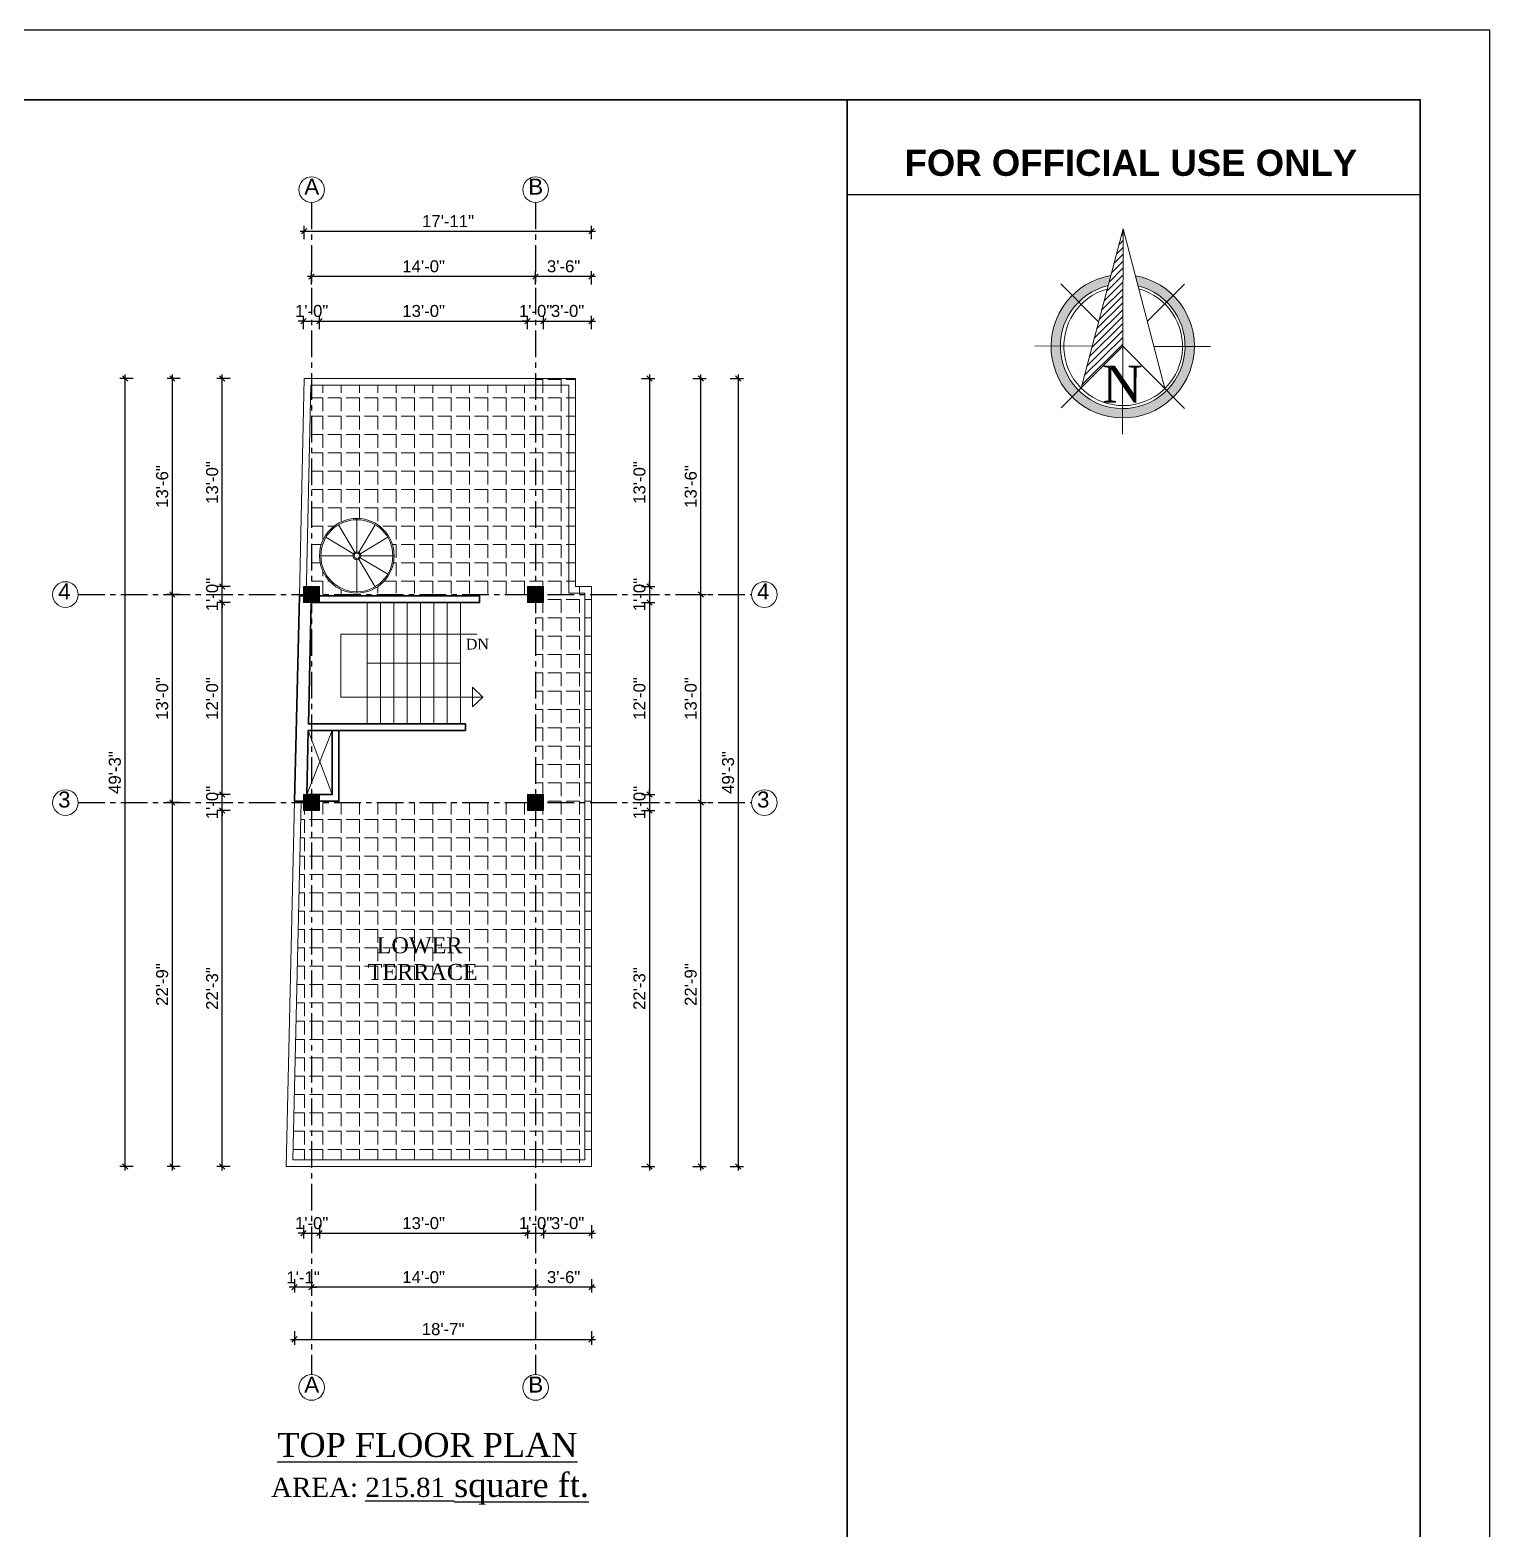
# Model space of a CAD drawing. Header units: inches. Extents: x 334224 to 340955, y 74691 to 79424.
# Drawn here: x 336268 to 337363, y 76866 to 77992 of the extents above; entities that cross this region are included whole.
import ezdxf

# ---------------------------------------------------------------- set-up
doc = ezdxf.new("R2010")
doc.units = ezdxf.units.IN
doc.header["$MEASUREMENT"] = 0
doc.linetypes.add('CENTERX2', pattern=[4, 2.5, -0.5, 0.5, -0.5])
doc.layers.get('Defpoints').update_dxf_attribs({"lineweight": 0})
for name, color, linetype in [('CENTERLINE', 252, 'CENTERX2'), ('dimension', 241, 'Continuous'), ('hatch', 45, 'Continuous'), ('SHEET B2', 7, 'Continuous'), ('text', 113, 'Continuous')]:
    doc.layers.add(name, color=color, linetype=linetype)
for name, color, linetype, lineweight in [('Column', 50, 'Continuous', 0), ('ELVTN 2', 171, 'Continuous', 20), ('hat', 8, 'Continuous', 0), ('hatch color 2', 33, 'Continuous', 9), ('staircase', 244, 'Continuous', 18), ('tree', 92, 'Continuous', 0), ('Wall', 20, 'Continuous', 35)]:
    doc.layers.add(name, color=color, linetype=linetype, lineweight=lineweight)
doc.styles.add('NAVARAJ', font='times.ttf', dxfattribs={"height": 8})
doc.styles.get("Standard").update_dxf_attribs({"font": 'arial.ttf', "height": 9})
doc.dimstyles.new('NKs1-8', dxfattribs={"dimtxt": 6, "dimasz": 4, "dimexe": 4, "dimexo": 3, "dimgap": 3, "dimtad": 1, "dimdec": 0, "dimzin": 3, "dimlunit": 4, "dimtxsty": 'Standard', "dimblk": 'OBLIQUE', "dimcen": 0, "dimdle": 3, "dimclrd": 256, "dimclre": 256, "dimclrt": 256, "dimadec": 0, "dimazin": 0, "dimtfac": 1, "dimtdec": 0, "dimtix": 1, "dimtmove": 2, "dimatfit": 2, "dimfxl": 0, "dimlwd": -1, "dimlwe": -1, "dimarcsym": 0})

# ---------------------------------------------------------------- blocks, each defined once
blk = doc.blocks.new('north2')
at = {"layer": 'tree'}
h = blk.add_hatch(dxfattribs=at)
h.set_pattern_fill('ANSI31', color=256, scale=25, style=0)
h.set_pattern_definition([(45, (-27704.08, -7227.18), (-56.1266, 56.1266), [])])
h.paths.add_polyline_path([(-675, -681), (0, 0), (0, 1906)])
h = blk.add_hatch(color=256, dxfattribs=at)
h.paths.add_polyline_path([(-716, 716), (-823, 823, 0.198912), (-1164, 0), (-1013, 0, -0.198912)])
h.paths.add_polyline_path([(-823, 823), (-716, 716, -0.137283), (-240, 984), (-198, 1147, 0.154811)])
h.paths.add_polyline_path([(713, 720), (819, 827, 0.152968), (201, 1146), (244, 983, -0.135153)])
h.paths.add_polyline_path([(1013, 0), (1164, 0, 0.200103), (819, 827), (713, 720, -0.200103)])
h.paths.add_polyline_path([(1164, 0), (1013, 0, -0.198912), (716, -716), (823, -823, 0.198912)])
h.paths.add_polyline_path([(823, -823), (716, -716, -0.198912), (0, -1013), (0, -1164, 0.198912)])
h.paths.add_polyline_path([(0, -1164), (0, -1013, -0.197722), (-713, -720), (-819, -827, 0.197722)])
h.paths.add_polyline_path([(-819, -827), (-713, -720, -0.200103), (-1013, 0), (-1164, 0, 0.200103)])
for p, q in [((0, 1906), (-675, -681)), ((0, 1906), (686, -686)), ((0, -1427), (0, 1906)), ((-394, 394), (-1009, 1009)), ((1003, 1012), (398, 402)), ((-1427, 0), (-497, 0)), ((0, 0), (-995, -1004)), ((1009, -1009), (0, 0)), ((504, 0), (1427, 0))]:
    blk.add_line(p, q, dxfattribs=at)
for centre, radius, start, end in [((0, 0), 1164, 99.7994, 80.0504), ((0, 0), 1013, 103.7326, 76.0506), ((8, 0), 964, 105.8346, 74.9771)]:
    blk.add_arc(centre, radius, start, end, dxfattribs=at)
at = {"layer": 'tree', "insert": (-332, -315), "char_height": 600, "attachment_point": 1}
blk.add_mtext('{\\fTimes New Roman|b0|i0|c0|p18;N}', dxfattribs=at)
blk = doc.blocks.new('1')
at = {"layer": 'hatch'}
h = blk.add_hatch(color=256, dxfattribs=at)
h.dxf.hatch_style = 1
h.paths.add_polyline_path([(333006.5, 59980), (332994.5, 59980), (332994.5, 59968), (333006.5, 59968)])
at = {"layer": 'Column'}
blk.add_lwpolyline([(332994.5, 59968), (333006.5, 59968), (333006.5, 59980), (332994.5, 59980), (332994.5, 59968)], dxfattribs=at)
blk = doc.blocks.new('84')
at = {"layer": 'staircase'}
for p, q in [((306944.5, 60093), (306944.5, 60067)), ((306945.5, 60066.7), (306958.2, 60088.3)), ((306967.7, 60078.9), (306946.2, 60066)), ((306917.5, 60065), (306942.5, 60065)), ((306921.3, 60051.1), (306942.8, 60064)), ((306943.5, 60063.3), (306930.8, 60041.7)), ((306944.5, 60063), (306944.5, 60037)), ((306945.5, 60063.3), (306958.2, 60041.7)), ((306967.7, 60051.1), (306946.2, 60064)), ((306946.5, 60065), (306972.5, 60065))]:
    blk.add_line(p, q, dxfattribs=at)
for radius in [28, 27, 3, 2]:
    blk.add_circle((306944.5, 60065), radius, dxfattribs=at)
blk = doc.blocks.new('_OBLIQUE')
at = {"color": 0, "linetype": 'ByBlock'}
blk.add_line((-0.5, -0.5), (0.5, 0.5), dxfattribs=at)
blk = doc.blocks.new('*D116')
at = {"layer": 'Defpoints', "color": 0, "transparency": 16777216}
for p in [(332751.8, 58735.8), (332824.8, 58735.8), (332799.7, 58468.8)]:
    blk.add_point(p, dxfattribs=at)
at = {"layer": 'dimension', "transparency": 16777216}
for p, q in [((332757.8, 58735.8), (332747.8, 58735.8)), ((332751.8, 58465.8), (332751.8, 58738.8)), ((332757.8, 58468.8), (332747.8, 58468.8))]:
    blk.add_line(p, q, dxfattribs=at)
at = {"layer": 'dimension', "transparency": 16777216, "xscale": 4, "yscale": 4, "zscale": 4}
for p, rotation in [((332751.8, 58735.8), 90), ((332751.8, 58468.8), 270)]:
    blk.add_blockref('_OBLIQUE', p, dxfattribs=dict(at, rotation=rotation))
at = {"layer": 'dimension', "transparency": 16777216, "insert": (332744.2, 58602.3), "char_height": 9, "attachment_point": 5, "rotation": 90}
blk.add_mtext('22\'-3"', dxfattribs=at)
blk = doc.blocks.new('*D117')
at = {"layer": 'Defpoints', "color": 0, "transparency": 16777216}
for p in [(332751.8, 58747.8), (332812.8, 58747.8), (332824.8, 58735.8)]:
    blk.add_point(p, dxfattribs=at)
at = {"layer": 'dimension', "transparency": 16777216}
for p, q in [((332757.8, 58747.8), (332747.8, 58747.8)), ((332751.8, 58747.8), (332751.8, 58751.8)), ((332751.8, 58735.8), (332751.8, 58747.8)), ((332757.8, 58735.8), (332747.8, 58735.8)), ((332751.8, 58735.8), (332751.8, 58731.8))]:
    blk.add_line(p, q, dxfattribs=at)
at = {"layer": 'dimension', "transparency": 16777216, "xscale": 4, "yscale": 4, "zscale": 4}
for p, rotation in [((332751.8, 58747.8), 270), ((332751.8, 58735.8), 90)]:
    blk.add_blockref('_OBLIQUE', p, dxfattribs=dict(at, rotation=rotation))
at = {"layer": 'dimension', "transparency": 16777216, "insert": (332744.2, 58741.8), "char_height": 9, "attachment_point": 5, "rotation": 90}
blk.add_mtext('1\'-0"', dxfattribs=at)
blk = doc.blocks.new('*D118')
at = {"layer": 'Defpoints', "color": 0, "transparency": 16777216}
for p in [(332751.8, 58891.8), (332812.8, 58891.8), (332812.8, 58747.8)]:
    blk.add_point(p, dxfattribs=at)
at = {"layer": 'dimension', "transparency": 16777216}
for p, q in [((332757.8, 58891.8), (332747.8, 58891.8)), ((332751.8, 58744.8), (332751.8, 58894.8)), ((332757.8, 58747.8), (332747.8, 58747.8))]:
    blk.add_line(p, q, dxfattribs=at)
at = {"layer": 'dimension', "transparency": 16777216, "xscale": 4, "yscale": 4, "zscale": 4}
for p, rotation in [((332751.8, 58891.8), 90), ((332751.8, 58747.8), 270)]:
    blk.add_blockref('_OBLIQUE', p, dxfattribs=dict(at, rotation=rotation))
at = {"layer": 'dimension', "transparency": 16777216, "insert": (332744.2, 58819.8), "char_height": 9, "attachment_point": 5, "rotation": 90}
blk.add_mtext('12\'-0"', dxfattribs=at)
blk = doc.blocks.new('*D119')
at = {"layer": 'Defpoints', "color": 0, "transparency": 16777216}
for p in [(332751.8, 58903.8), (332812.8, 58903.8), (332812.8, 58891.8)]:
    blk.add_point(p, dxfattribs=at)
at = {"layer": 'dimension', "transparency": 16777216}
for p, q in [((332757.8, 58903.8), (332747.8, 58903.8)), ((332751.8, 58903.8), (332751.8, 58907.8)), ((332751.8, 58891.8), (332751.8, 58903.8)), ((332757.8, 58891.8), (332747.8, 58891.8)), ((332751.8, 58891.8), (332751.8, 58887.8))]:
    blk.add_line(p, q, dxfattribs=at)
at = {"layer": 'dimension', "transparency": 16777216, "xscale": 4, "yscale": 4, "zscale": 4}
for p, rotation in [((332751.8, 58903.8), 270), ((332751.8, 58891.8), 90)]:
    blk.add_blockref('_OBLIQUE', p, dxfattribs=dict(at, rotation=rotation))
at = {"layer": 'dimension', "transparency": 16777216, "insert": (332744.2, 58897.8), "char_height": 9, "attachment_point": 5, "rotation": 90}
blk.add_mtext('1\'-0"', dxfattribs=at)
blk = doc.blocks.new('*D120')
at = {"layer": 'Defpoints', "color": 0, "transparency": 16777216}
for p in [(332751.8, 59059.8), (332813.3, 59059.8), (332812.8, 58903.8)]:
    blk.add_point(p, dxfattribs=at)
at = {"layer": 'dimension', "transparency": 16777216}
for p, q in [((332757.8, 59059.8), (332747.8, 59059.8)), ((332751.8, 58900.8), (332751.8, 59062.8)), ((332757.8, 58903.8), (332747.8, 58903.8))]:
    blk.add_line(p, q, dxfattribs=at)
at = {"layer": 'dimension', "transparency": 16777216, "xscale": 4, "yscale": 4, "zscale": 4}
for p, rotation in [((332751.8, 59059.8), 90), ((332751.8, 58903.8), 270)]:
    blk.add_blockref('_OBLIQUE', p, dxfattribs=dict(at, rotation=rotation))
at = {"layer": 'dimension', "transparency": 16777216, "insert": (332744.2, 58981.8), "char_height": 9, "attachment_point": 5, "rotation": 90}
blk.add_mtext('13\'-0"', dxfattribs=at)
blk = doc.blocks.new('*D121')
at = {"layer": 'Defpoints', "color": 0, "transparency": 16777216}
for p in [(332813.3, 59059.8), (332714.3, 58897.8), (332812.8, 58897.8)]:
    blk.add_point(p, dxfattribs=at)
at = {"layer": 'dimension', "transparency": 16777216}
for p, q in [((332720.3, 59059.8), (332710.3, 59059.8)), ((332714.3, 59062.8), (332714.3, 58894.8)), ((332720.3, 58897.8), (332710.3, 58897.8))]:
    blk.add_line(p, q, dxfattribs=at)
at = {"layer": 'dimension', "transparency": 16777216, "xscale": 4, "yscale": 4, "zscale": 4}
for p, rotation in [((332714.3, 59059.8), 90), ((332714.3, 58897.8), 270)]:
    blk.add_blockref('_OBLIQUE', p, dxfattribs=dict(at, rotation=rotation))
at = {"layer": 'dimension', "transparency": 16777216, "insert": (332706.7, 58978.8), "char_height": 9, "attachment_point": 5, "rotation": 90}
blk.add_mtext('13\'-6"', dxfattribs=at)
blk = doc.blocks.new('*D122')
at = {"layer": 'Defpoints', "color": 0, "transparency": 16777216}
for p in [(332812.8, 58897.8), (332714.3, 58741.8), (332812.8, 58741.8)]:
    blk.add_point(p, dxfattribs=at)
at = {"layer": 'dimension', "transparency": 16777216}
for p, q in [((332714.3, 58900.8), (332714.3, 58738.8)), ((332720.3, 58897.8), (332710.3, 58897.8)), ((332720.3, 58741.8), (332710.3, 58741.8))]:
    blk.add_line(p, q, dxfattribs=at)
at = {"layer": 'dimension', "transparency": 16777216, "xscale": 4, "yscale": 4, "zscale": 4}
for p, rotation in [((332714.3, 58897.8), 90), ((332714.3, 58741.8), 270)]:
    blk.add_blockref('_OBLIQUE', p, dxfattribs=dict(at, rotation=rotation))
at = {"layer": 'dimension', "transparency": 16777216, "insert": (332706.7, 58819.8), "char_height": 9, "attachment_point": 5, "rotation": 90}
blk.add_mtext('13\'-0"', dxfattribs=at)
blk = doc.blocks.new('*D123')
at = {"layer": 'Defpoints', "color": 0, "transparency": 16777216}
for p in [(332812.8, 58741.8), (332714.3, 58468.8), (332799.7, 58468.8)]:
    blk.add_point(p, dxfattribs=at)
at = {"layer": 'dimension', "transparency": 16777216}
for p, q in [((332714.3, 58744.8), (332714.3, 58465.8)), ((332720.3, 58741.8), (332710.3, 58741.8)), ((332720.3, 58468.8), (332710.3, 58468.8))]:
    blk.add_line(p, q, dxfattribs=at)
at = {"layer": 'dimension', "transparency": 16777216, "xscale": 4, "yscale": 4, "zscale": 4}
for p, rotation in [((332714.3, 58741.8), 90), ((332714.3, 58468.8), 270)]:
    blk.add_blockref('_OBLIQUE', p, dxfattribs=dict(at, rotation=rotation))
at = {"layer": 'dimension', "transparency": 16777216, "insert": (332706.7, 58605.3), "char_height": 9, "attachment_point": 5, "rotation": 90}
blk.add_mtext('22\'-9"', dxfattribs=at)
blk = doc.blocks.new('*D124')
at = {"layer": 'Defpoints', "color": 0, "transparency": 16777216}
for p in [(332678.8, 59059.8), (332813.3, 59059.8), (332799.7, 58468.8)]:
    blk.add_point(p, dxfattribs=at)
at = {"layer": 'dimension', "transparency": 16777216}
for p, q in [((332684.8, 59059.8), (332674.8, 59059.8)), ((332678.8, 58465.8), (332678.8, 59062.8)), ((332684.8, 58468.8), (332674.8, 58468.8))]:
    blk.add_line(p, q, dxfattribs=at)
at = {"layer": 'dimension', "transparency": 16777216, "xscale": 4, "yscale": 4, "zscale": 4}
for p, rotation in [((332678.8, 59059.8), 90), ((332678.8, 58468.8), 270)]:
    blk.add_blockref('_OBLIQUE', p, dxfattribs=dict(at, rotation=rotation))
at = {"layer": 'dimension', "transparency": 16777216, "insert": (332671.2, 58764.3), "char_height": 9, "attachment_point": 5, "rotation": 90}
blk.add_mtext('49\'-3"', dxfattribs=at)
blk = doc.blocks.new('*D125')
at = {"layer": 'Defpoints', "color": 0, "transparency": 16777216}
for p in [(332824.8, 59102.8), (332812.8, 58903.8), (332824.8, 58903.8)]:
    blk.add_point(p, dxfattribs=at)
at = {"layer": 'dimension', "transparency": 16777216}
for p, q in [((332812.8, 59102.8), (332808.8, 59102.8)), ((332812.8, 59096.8), (332812.8, 59106.8)), ((332812.8, 59102.8), (332824.8, 59102.8)), ((332824.8, 59096.8), (332824.8, 59106.8)), ((332824.8, 59102.8), (332828.8, 59102.8))]:
    blk.add_line(p, q, dxfattribs=at)
at = {"layer": 'dimension', "transparency": 16777216, "xscale": 4, "yscale": 4, "zscale": 4}
blk.add_blockref('_OBLIQUE', (332812.8, 59102.8), dxfattribs=at)
at = {"layer": 'dimension', "transparency": 16777216, "xscale": 4, "yscale": 4, "zscale": 4, "rotation": 180}
blk.add_blockref('_OBLIQUE', (332824.8, 59102.8), dxfattribs=at)
at = {"layer": 'dimension', "transparency": 16777216, "insert": (332818.8, 59110.4), "char_height": 9, "attachment_point": 5}
blk.add_mtext('1\'-0"', dxfattribs=at)
blk = doc.blocks.new('*D126')
at = {"layer": 'Defpoints', "color": 0, "transparency": 16777216}
for p in [(332980.8, 59102.8), (332824.8, 58903.8), (332980.8, 58903.8)]:
    blk.add_point(p, dxfattribs=at)
at = {"layer": 'dimension', "transparency": 16777216}
for p, q in [((332821.8, 59102.8), (332983.8, 59102.8)), ((332824.8, 59096.8), (332824.8, 59106.8)), ((332980.8, 59096.8), (332980.8, 59106.8))]:
    blk.add_line(p, q, dxfattribs=at)
at = {"layer": 'dimension', "transparency": 16777216, "xscale": 4, "yscale": 4, "zscale": 4, "rotation": 180}
blk.add_blockref('_OBLIQUE', (332824.8, 59102.8), dxfattribs=at)
at = {"layer": 'dimension', "transparency": 16777216, "xscale": 4, "yscale": 4, "zscale": 4}
blk.add_blockref('_OBLIQUE', (332980.8, 59102.8), dxfattribs=at)
at = {"layer": 'dimension', "transparency": 16777216, "insert": (332902.8, 59110.4), "char_height": 9, "attachment_point": 5}
blk.add_mtext('13\'-0"', dxfattribs=at)
blk = doc.blocks.new('*D127')
at = {"layer": 'Defpoints', "color": 0, "transparency": 16777216}
for p in [(332992.8, 59102.8), (332980.8, 58903.8), (332992.8, 58903.8)]:
    blk.add_point(p, dxfattribs=at)
at = {"layer": 'dimension', "transparency": 16777216}
for p, q in [((332980.8, 59102.8), (332976.8, 59102.8)), ((332980.8, 59096.8), (332980.8, 59106.8)), ((332980.8, 59102.8), (332992.8, 59102.8)), ((332992.8, 59096.8), (332992.8, 59106.8)), ((332992.8, 59102.8), (332996.8, 59102.8))]:
    blk.add_line(p, q, dxfattribs=at)
at = {"layer": 'dimension', "transparency": 16777216, "xscale": 4, "yscale": 4, "zscale": 4}
blk.add_blockref('_OBLIQUE', (332980.8, 59102.8), dxfattribs=at)
at = {"layer": 'dimension', "transparency": 16777216, "xscale": 4, "yscale": 4, "zscale": 4, "rotation": 180}
blk.add_blockref('_OBLIQUE', (332992.8, 59102.8), dxfattribs=at)
at = {"layer": 'dimension', "transparency": 16777216, "insert": (332986.8, 59110.4), "char_height": 9, "attachment_point": 5}
blk.add_mtext('1\'-0"', dxfattribs=at)
blk = doc.blocks.new('*D128')
at = {"layer": 'Defpoints', "color": 0, "transparency": 16777216}
for p in [(333028.8, 59102.8), (332992.8, 58903.8), (333028.8, 58903.8)]:
    blk.add_point(p, dxfattribs=at)
at = {"layer": 'dimension', "transparency": 16777216}
for p, q in [((332989.8, 59102.8), (333031.8, 59102.8)), ((332992.8, 59096.8), (332992.8, 59106.8)), ((333028.8, 59096.8), (333028.8, 59106.8))]:
    blk.add_line(p, q, dxfattribs=at)
at = {"layer": 'dimension', "transparency": 16777216, "xscale": 4, "yscale": 4, "zscale": 4, "rotation": 180}
blk.add_blockref('_OBLIQUE', (332992.8, 59102.8), dxfattribs=at)
at = {"layer": 'dimension', "transparency": 16777216, "xscale": 4, "yscale": 4, "zscale": 4}
blk.add_blockref('_OBLIQUE', (333028.8, 59102.8), dxfattribs=at)
at = {"layer": 'dimension', "transparency": 16777216, "insert": (333010.8, 59110.4), "char_height": 9, "attachment_point": 5}
blk.add_mtext('3\'-0"', dxfattribs=at)
blk = doc.blocks.new('*D129')
at = {"layer": 'Defpoints', "color": 0, "transparency": 16777216}
for p in [(332986.8, 59136.3), (332986.8, 58903.8), (333028.8, 58903.8)]:
    blk.add_point(p, dxfattribs=at)
at = {"layer": 'dimension', "transparency": 16777216}
for p, q in [((332986.8, 59130.3), (332986.8, 59140.3)), ((333028.8, 59130.3), (333028.8, 59140.3)), ((333031.8, 59136.3), (332983.8, 59136.3))]:
    blk.add_line(p, q, dxfattribs=at)
at = {"layer": 'dimension', "transparency": 16777216, "xscale": 4, "yscale": 4, "zscale": 4, "rotation": 180}
blk.add_blockref('_OBLIQUE', (332986.8, 59136.3), dxfattribs=at)
at = {"layer": 'dimension', "transparency": 16777216, "xscale": 4, "yscale": 4, "zscale": 4}
blk.add_blockref('_OBLIQUE', (333028.8, 59136.3), dxfattribs=at)
at = {"layer": 'dimension', "transparency": 16777216, "insert": (333007.8, 59143.9), "char_height": 9, "attachment_point": 5}
blk.add_mtext('3\'-6"', dxfattribs=at)
blk = doc.blocks.new('*D130')
at = {"layer": 'Defpoints', "color": 0, "transparency": 16777216}
for p in [(332818.8, 59136.3), (332818.8, 58903.8), (332986.8, 58903.8)]:
    blk.add_point(p, dxfattribs=at)
at = {"layer": 'dimension', "transparency": 16777216}
for p, q in [((332818.8, 59130.3), (332818.8, 59140.3)), ((332986.8, 59130.3), (332986.8, 59140.3)), ((332989.8, 59136.3), (332815.8, 59136.3))]:
    blk.add_line(p, q, dxfattribs=at)
at = {"layer": 'dimension', "transparency": 16777216, "xscale": 4, "yscale": 4, "zscale": 4, "rotation": 180}
blk.add_blockref('_OBLIQUE', (332818.8, 59136.3), dxfattribs=at)
at = {"layer": 'dimension', "transparency": 16777216, "xscale": 4, "yscale": 4, "zscale": 4}
blk.add_blockref('_OBLIQUE', (332986.8, 59136.3), dxfattribs=at)
at = {"layer": 'dimension', "transparency": 16777216, "insert": (332902.8, 59143.9), "char_height": 9, "attachment_point": 5}
blk.add_mtext('14\'-0"', dxfattribs=at)
blk = doc.blocks.new('*D131')
at = {"layer": 'Defpoints', "color": 0, "transparency": 16777216}
for p in [(333028.8, 59170.3), (332813.3, 59059.8), (333028.8, 58903.8)]:
    blk.add_point(p, dxfattribs=at)
at = {"layer": 'dimension', "transparency": 16777216}
for p, q in [((332810.3, 59170.3), (333031.8, 59170.3)), ((332813.3, 59164.3), (332813.3, 59174.3)), ((333028.8, 59164.3), (333028.8, 59174.3))]:
    blk.add_line(p, q, dxfattribs=at)
at = {"layer": 'dimension', "transparency": 16777216, "xscale": 4, "yscale": 4, "zscale": 4, "rotation": 180}
blk.add_blockref('_OBLIQUE', (332813.3, 59170.3), dxfattribs=at)
at = {"layer": 'dimension', "transparency": 16777216, "xscale": 4, "yscale": 4, "zscale": 4}
blk.add_blockref('_OBLIQUE', (333028.8, 59170.3), dxfattribs=at)
at = {"layer": 'dimension', "transparency": 16777216, "insert": (332921.1, 59177.8), "char_height": 9, "attachment_point": 5}
blk.add_mtext('17\'-11"', dxfattribs=at)
blk = doc.blocks.new('*D132')
at = {"layer": 'Defpoints', "color": 0, "transparency": 16777216}
for p in [(332812.8, 58735.8), (332824.8, 58735.8), (332824.8, 58418.8)]:
    blk.add_point(p, dxfattribs=at)
at = {"layer": 'dimension', "transparency": 16777216}
for p, q in [((332812.8, 58418.8), (332808.8, 58418.8)), ((332812.8, 58424.8), (332812.8, 58414.8)), ((332812.8, 58418.8), (332824.8, 58418.8)), ((332824.8, 58424.8), (332824.8, 58414.8)), ((332824.8, 58418.8), (332828.8, 58418.8))]:
    blk.add_line(p, q, dxfattribs=at)
at = {"layer": 'dimension', "transparency": 16777216, "xscale": 4, "yscale": 4, "zscale": 4}
blk.add_blockref('_OBLIQUE', (332812.8, 58418.8), dxfattribs=at)
at = {"layer": 'dimension', "transparency": 16777216, "xscale": 4, "yscale": 4, "zscale": 4, "rotation": 180}
blk.add_blockref('_OBLIQUE', (332824.8, 58418.8), dxfattribs=at)
at = {"layer": 'dimension', "transparency": 16777216, "insert": (332818.8, 58426.4), "char_height": 9, "attachment_point": 5}
blk.add_mtext('1\'-0"', dxfattribs=at)
blk = doc.blocks.new('*D133')
at = {"layer": 'Defpoints', "color": 0, "transparency": 16777216}
for p in [(332824.8, 58735.8), (332980.8, 58735.8), (332980.8, 58418.8)]:
    blk.add_point(p, dxfattribs=at)
at = {"layer": 'dimension', "transparency": 16777216}
for p, q in [((332821.8, 58418.8), (332983.8, 58418.8)), ((332824.8, 58424.8), (332824.8, 58414.8)), ((332980.8, 58424.8), (332980.8, 58414.8))]:
    blk.add_line(p, q, dxfattribs=at)
at = {"layer": 'dimension', "transparency": 16777216, "xscale": 4, "yscale": 4, "zscale": 4, "rotation": 180}
blk.add_blockref('_OBLIQUE', (332824.8, 58418.8), dxfattribs=at)
at = {"layer": 'dimension', "transparency": 16777216, "xscale": 4, "yscale": 4, "zscale": 4}
blk.add_blockref('_OBLIQUE', (332980.8, 58418.8), dxfattribs=at)
at = {"layer": 'dimension', "transparency": 16777216, "insert": (332902.8, 58426.4), "char_height": 9, "attachment_point": 5}
blk.add_mtext('13\'-0"', dxfattribs=at)
blk = doc.blocks.new('*D134')
at = {"layer": 'Defpoints', "color": 0, "transparency": 16777216}
for p in [(332980.8, 58735.8), (332992.8, 58735.8), (332992.8, 58418.8)]:
    blk.add_point(p, dxfattribs=at)
at = {"layer": 'dimension', "transparency": 16777216}
for p, q in [((332980.8, 58418.8), (332976.8, 58418.8)), ((332980.8, 58424.8), (332980.8, 58414.8)), ((332980.8, 58418.8), (332992.8, 58418.8)), ((332992.8, 58424.8), (332992.8, 58414.8)), ((332992.8, 58418.8), (332996.8, 58418.8))]:
    blk.add_line(p, q, dxfattribs=at)
at = {"layer": 'dimension', "transparency": 16777216, "xscale": 4, "yscale": 4, "zscale": 4}
blk.add_blockref('_OBLIQUE', (332980.8, 58418.8), dxfattribs=at)
at = {"layer": 'dimension', "transparency": 16777216, "xscale": 4, "yscale": 4, "zscale": 4, "rotation": 180}
blk.add_blockref('_OBLIQUE', (332992.8, 58418.8), dxfattribs=at)
at = {"layer": 'dimension', "transparency": 16777216, "insert": (332986.8, 58426.4), "char_height": 9, "attachment_point": 5}
blk.add_mtext('1\'-0"', dxfattribs=at)
blk = doc.blocks.new('*D135')
at = {"layer": 'Defpoints', "color": 0, "transparency": 16777216}
for p in [(332992.8, 58735.8), (333028.8, 58468.8), (333028.8, 58418.8)]:
    blk.add_point(p, dxfattribs=at)
at = {"layer": 'dimension', "transparency": 16777216}
for p, q in [((332989.8, 58418.8), (333031.8, 58418.8)), ((332992.8, 58424.8), (332992.8, 58414.8)), ((333028.8, 58424.8), (333028.8, 58414.8))]:
    blk.add_line(p, q, dxfattribs=at)
at = {"layer": 'dimension', "transparency": 16777216, "xscale": 4, "yscale": 4, "zscale": 4, "rotation": 180}
blk.add_blockref('_OBLIQUE', (332992.8, 58418.8), dxfattribs=at)
at = {"layer": 'dimension', "transparency": 16777216, "xscale": 4, "yscale": 4, "zscale": 4}
blk.add_blockref('_OBLIQUE', (333028.8, 58418.8), dxfattribs=at)
at = {"layer": 'dimension', "transparency": 16777216, "insert": (333010.8, 58426.4), "char_height": 9, "attachment_point": 5}
blk.add_mtext('3\'-0"', dxfattribs=at)
blk = doc.blocks.new('*D136')
at = {"layer": 'Defpoints', "color": 0, "transparency": 16777216}
for p in [(332986.8, 58735.8), (333028.8, 58468.8), (332986.8, 58378.3)]:
    blk.add_point(p, dxfattribs=at)
at = {"layer": 'dimension', "transparency": 16777216}
for p, q in [((332986.8, 58384.3), (332986.8, 58374.3)), ((333028.8, 58384.3), (333028.8, 58374.3)), ((333031.8, 58378.3), (332983.8, 58378.3))]:
    blk.add_line(p, q, dxfattribs=at)
at = {"layer": 'dimension', "transparency": 16777216, "xscale": 4, "yscale": 4, "zscale": 4, "rotation": 180}
blk.add_blockref('_OBLIQUE', (332986.8, 58378.3), dxfattribs=at)
at = {"layer": 'dimension', "transparency": 16777216, "xscale": 4, "yscale": 4, "zscale": 4}
blk.add_blockref('_OBLIQUE', (333028.8, 58378.3), dxfattribs=at)
at = {"layer": 'dimension', "transparency": 16777216, "insert": (333007.8, 58385.9), "char_height": 9, "attachment_point": 5}
blk.add_mtext('3\'-6"', dxfattribs=at)
blk = doc.blocks.new('*D137')
at = {"layer": 'Defpoints', "color": 0, "transparency": 16777216}
for p in [(332818.8, 58735.8), (332986.8, 58735.8), (332818.8, 58378.3)]:
    blk.add_point(p, dxfattribs=at)
at = {"layer": 'dimension', "transparency": 16777216}
for p, q in [((332818.8, 58384.3), (332818.8, 58374.3)), ((332986.8, 58384.3), (332986.8, 58374.3)), ((332989.8, 58378.3), (332815.8, 58378.3))]:
    blk.add_line(p, q, dxfattribs=at)
at = {"layer": 'dimension', "transparency": 16777216, "xscale": 4, "yscale": 4, "zscale": 4, "rotation": 180}
blk.add_blockref('_OBLIQUE', (332818.8, 58378.3), dxfattribs=at)
at = {"layer": 'dimension', "transparency": 16777216, "xscale": 4, "yscale": 4, "zscale": 4}
blk.add_blockref('_OBLIQUE', (332986.8, 58378.3), dxfattribs=at)
at = {"layer": 'dimension', "transparency": 16777216, "insert": (332902.8, 58385.9), "char_height": 9, "attachment_point": 5}
blk.add_mtext('14\'-0"', dxfattribs=at)
blk = doc.blocks.new('*D138')
at = {"layer": 'Defpoints', "color": 0, "transparency": 16777216}
for p in [(332806, 58742.8), (332818.8, 58735.8), (332806, 58378.3)]:
    blk.add_point(p, dxfattribs=at)
at = {"layer": 'dimension', "transparency": 16777216}
for p, q in [((332806, 58384.3), (332806, 58374.3)), ((332818.8, 58384.3), (332818.8, 58374.3)), ((332806, 58378.3), (332802, 58378.3)), ((332818.8, 58378.3), (332806, 58378.3)), ((332818.8, 58378.3), (332822.8, 58378.3))]:
    blk.add_line(p, q, dxfattribs=at)
at = {"layer": 'dimension', "transparency": 16777216, "xscale": 4, "yscale": 4, "zscale": 4}
blk.add_blockref('_OBLIQUE', (332806, 58378.3), dxfattribs=at)
at = {"layer": 'dimension', "transparency": 16777216, "xscale": 4, "yscale": 4, "zscale": 4, "rotation": 180}
blk.add_blockref('_OBLIQUE', (332818.8, 58378.3), dxfattribs=at)
at = {"layer": 'dimension', "transparency": 16777216, "insert": (332812.4, 58385.8), "char_height": 9, "attachment_point": 5}
blk.add_mtext('1\'-1"', dxfattribs=at)
blk = doc.blocks.new('*D139')
at = {"layer": 'Defpoints', "color": 0, "transparency": 16777216}
for p in [(332806, 58742.8), (333028.8, 58468.8), (333028.8, 58339.3)]:
    blk.add_point(p, dxfattribs=at)
at = {"layer": 'dimension', "transparency": 16777216}
for p, q in [((332803, 58339.3), (333031.8, 58339.3)), ((332806, 58345.3), (332806, 58335.3)), ((333028.8, 58345.3), (333028.8, 58335.3))]:
    blk.add_line(p, q, dxfattribs=at)
at = {"layer": 'dimension', "transparency": 16777216, "xscale": 4, "yscale": 4, "zscale": 4, "rotation": 180}
blk.add_blockref('_OBLIQUE', (332806, 58339.3), dxfattribs=at)
at = {"layer": 'dimension', "transparency": 16777216, "xscale": 4, "yscale": 4, "zscale": 4}
blk.add_blockref('_OBLIQUE', (333028.8, 58339.3), dxfattribs=at)
at = {"layer": 'dimension', "transparency": 16777216, "insert": (332917.4, 58346.9), "char_height": 9, "attachment_point": 5}
blk.add_mtext('18\'-7"', dxfattribs=at)
blk = doc.blocks.new('*D140')
at = {"layer": 'Defpoints', "color": 0, "transparency": 16777216}
for p in [(333016.8, 59059.8), (332992.8, 58903.8), (333072.3, 58903.8)]:
    blk.add_point(p, dxfattribs=at)
at = {"layer": 'dimension', "transparency": 16777216}
for p, q in [((333066.3, 59059.8), (333076.3, 59059.8)), ((333072.3, 59062.8), (333072.3, 58900.8)), ((333066.3, 58903.8), (333076.3, 58903.8))]:
    blk.add_line(p, q, dxfattribs=at)
at = {"layer": 'dimension', "transparency": 16777216, "xscale": 4, "yscale": 4, "zscale": 4}
for p, rotation in [((333072.3, 59059.8), 90), ((333072.3, 58903.8), 270)]:
    blk.add_blockref('_OBLIQUE', p, dxfattribs=dict(at, rotation=rotation))
at = {"layer": 'dimension', "transparency": 16777216, "insert": (333064.7, 58981.8), "char_height": 9, "attachment_point": 5, "rotation": 90}
blk.add_mtext('13\'-0"', dxfattribs=at)
blk = doc.blocks.new('*D141')
at = {"layer": 'Defpoints', "color": 0, "transparency": 16777216}
for p in [(332992.8, 58903.8), (332980.8, 58891.8), (333072.3, 58891.8)]:
    blk.add_point(p, dxfattribs=at)
at = {"layer": 'dimension', "transparency": 16777216}
for p, q in [((333066.3, 58903.8), (333076.3, 58903.8)), ((333072.3, 58903.8), (333072.3, 58907.8)), ((333072.3, 58903.8), (333072.3, 58891.8)), ((333066.3, 58891.8), (333076.3, 58891.8)), ((333072.3, 58891.8), (333072.3, 58887.8))]:
    blk.add_line(p, q, dxfattribs=at)
at = {"layer": 'dimension', "transparency": 16777216, "xscale": 4, "yscale": 4, "zscale": 4}
for p, rotation in [((333072.3, 58903.8), 270), ((333072.3, 58891.8), 90)]:
    blk.add_blockref('_OBLIQUE', p, dxfattribs=dict(at, rotation=rotation))
at = {"layer": 'dimension', "transparency": 16777216, "insert": (333064.7, 58897.8), "char_height": 9, "attachment_point": 5, "rotation": 90}
blk.add_mtext('1\'-0"', dxfattribs=at)
blk = doc.blocks.new('*D142')
at = {"layer": 'Defpoints', "color": 0, "transparency": 16777216}
for p in [(332980.8, 58891.8), (332980.8, 58747.8), (333072.3, 58747.8)]:
    blk.add_point(p, dxfattribs=at)
at = {"layer": 'dimension', "transparency": 16777216}
for p, q in [((333066.3, 58891.8), (333076.3, 58891.8)), ((333072.3, 58894.8), (333072.3, 58744.8)), ((333066.3, 58747.8), (333076.3, 58747.8))]:
    blk.add_line(p, q, dxfattribs=at)
at = {"layer": 'dimension', "transparency": 16777216, "xscale": 4, "yscale": 4, "zscale": 4}
for p, rotation in [((333072.3, 58891.8), 90), ((333072.3, 58747.8), 270)]:
    blk.add_blockref('_OBLIQUE', p, dxfattribs=dict(at, rotation=rotation))
at = {"layer": 'dimension', "transparency": 16777216, "insert": (333064.7, 58819.8), "char_height": 9, "attachment_point": 5, "rotation": 90}
blk.add_mtext('12\'-0"', dxfattribs=at)
blk = doc.blocks.new('*D143')
at = {"layer": 'Defpoints', "color": 0, "transparency": 16777216}
for p in [(332980.8, 58747.8), (332992.8, 58735.8), (333072.3, 58735.8)]:
    blk.add_point(p, dxfattribs=at)
at = {"layer": 'dimension', "transparency": 16777216}
for p, q in [((333066.3, 58747.8), (333076.3, 58747.8)), ((333072.3, 58747.8), (333072.3, 58751.8)), ((333072.3, 58747.8), (333072.3, 58735.8)), ((333066.3, 58735.8), (333076.3, 58735.8)), ((333072.3, 58735.8), (333072.3, 58731.8))]:
    blk.add_line(p, q, dxfattribs=at)
at = {"layer": 'dimension', "transparency": 16777216, "xscale": 4, "yscale": 4, "zscale": 4}
for p, rotation in [((333072.3, 58747.8), 270), ((333072.3, 58735.8), 90)]:
    blk.add_blockref('_OBLIQUE', p, dxfattribs=dict(at, rotation=rotation))
at = {"layer": 'dimension', "transparency": 16777216, "insert": (333064.7, 58741.8), "char_height": 9, "attachment_point": 5, "rotation": 90}
blk.add_mtext('1\'-0"', dxfattribs=at)
blk = doc.blocks.new('*D144')
at = {"layer": 'Defpoints', "color": 0, "transparency": 16777216}
for p in [(332992.8, 58735.8), (333028.8, 58468.8), (333072.3, 58468.8)]:
    blk.add_point(p, dxfattribs=at)
at = {"layer": 'dimension', "transparency": 16777216}
for p, q in [((333066.3, 58735.8), (333076.3, 58735.8)), ((333072.3, 58738.8), (333072.3, 58465.8)), ((333066.3, 58468.8), (333076.3, 58468.8))]:
    blk.add_line(p, q, dxfattribs=at)
at = {"layer": 'dimension', "transparency": 16777216, "xscale": 4, "yscale": 4, "zscale": 4}
for p, rotation in [((333072.3, 58735.8), 90), ((333072.3, 58468.8), 270)]:
    blk.add_blockref('_OBLIQUE', p, dxfattribs=dict(at, rotation=rotation))
at = {"layer": 'dimension', "transparency": 16777216, "insert": (333064.7, 58602.3), "char_height": 9, "attachment_point": 5, "rotation": 90}
blk.add_mtext('22\'-3"', dxfattribs=at)
blk = doc.blocks.new('*D145')
at = {"layer": 'Defpoints', "color": 0, "transparency": 16777216}
for p in [(332992.8, 58741.8), (333110.8, 58741.8), (333028.8, 58468.8)]:
    blk.add_point(p, dxfattribs=at)
at = {"layer": 'dimension', "transparency": 16777216}
for p, q in [((333110.8, 58465.8), (333110.8, 58744.8)), ((333104.8, 58741.8), (333114.8, 58741.8)), ((333104.8, 58468.8), (333114.8, 58468.8))]:
    blk.add_line(p, q, dxfattribs=at)
at = {"layer": 'dimension', "transparency": 16777216, "xscale": 4, "yscale": 4, "zscale": 4}
for p, rotation in [((333110.8, 58741.8), 90), ((333110.8, 58468.8), 270)]:
    blk.add_blockref('_OBLIQUE', p, dxfattribs=dict(at, rotation=rotation))
at = {"layer": 'dimension', "transparency": 16777216, "insert": (333103.2, 58605.3), "char_height": 9, "attachment_point": 5, "rotation": 90}
blk.add_mtext('22\'-9"', dxfattribs=at)
blk = doc.blocks.new('*D146')
at = {"layer": 'Defpoints', "color": 0, "transparency": 16777216}
for p in [(332980.8, 58897.8), (333110.8, 58897.8), (332992.8, 58741.8)]:
    blk.add_point(p, dxfattribs=at)
at = {"layer": 'dimension', "transparency": 16777216}
for p, q in [((333110.8, 58738.8), (333110.8, 58900.8)), ((333104.8, 58897.8), (333114.8, 58897.8)), ((333104.8, 58741.8), (333114.8, 58741.8))]:
    blk.add_line(p, q, dxfattribs=at)
at = {"layer": 'dimension', "transparency": 16777216, "xscale": 4, "yscale": 4, "zscale": 4}
for p, rotation in [((333110.8, 58897.8), 90), ((333110.8, 58741.8), 270)]:
    blk.add_blockref('_OBLIQUE', p, dxfattribs=dict(at, rotation=rotation))
at = {"layer": 'dimension', "transparency": 16777216, "insert": (333103.2, 58819.8), "char_height": 9, "attachment_point": 5, "rotation": 90}
blk.add_mtext('13\'-0"', dxfattribs=at)
blk = doc.blocks.new('*D147')
at = {"layer": 'Defpoints', "color": 0, "transparency": 16777216}
for p in [(333016.8, 59059.8), (333110.8, 59059.8), (332980.8, 58897.8)]:
    blk.add_point(p, dxfattribs=at)
at = {"layer": 'dimension', "transparency": 16777216}
for p, q in [((333104.8, 59059.8), (333114.8, 59059.8)), ((333110.8, 58894.8), (333110.8, 59062.8)), ((333104.8, 58897.8), (333114.8, 58897.8))]:
    blk.add_line(p, q, dxfattribs=at)
at = {"layer": 'dimension', "transparency": 16777216, "xscale": 4, "yscale": 4, "zscale": 4}
for p, rotation in [((333110.8, 59059.8), 90), ((333110.8, 58897.8), 270)]:
    blk.add_blockref('_OBLIQUE', p, dxfattribs=dict(at, rotation=rotation))
at = {"layer": 'dimension', "transparency": 16777216, "insert": (333103.2, 58978.8), "char_height": 9, "attachment_point": 5, "rotation": 90}
blk.add_mtext('13\'-6"', dxfattribs=at)
blk = doc.blocks.new('*D148')
at = {"layer": 'Defpoints', "color": 0, "transparency": 16777216}
for p in [(333016.8, 59059.8), (333028.8, 58468.8), (333138.8, 58468.8)]:
    blk.add_point(p, dxfattribs=at)
at = {"layer": 'dimension', "transparency": 16777216}
for p, q in [((333132.8, 59059.8), (333142.8, 59059.8)), ((333138.8, 59062.8), (333138.8, 58465.8)), ((333132.8, 58468.8), (333142.8, 58468.8))]:
    blk.add_line(p, q, dxfattribs=at)
at = {"layer": 'dimension', "transparency": 16777216, "xscale": 4, "yscale": 4, "zscale": 4}
for p, rotation in [((333138.8, 59059.8), 90), ((333138.8, 58468.8), 270)]:
    blk.add_blockref('_OBLIQUE', p, dxfattribs=dict(at, rotation=rotation))
at = {"layer": 'dimension', "transparency": 16777216, "insert": (333131.2, 58764.3), "char_height": 9, "attachment_point": 5, "rotation": 90}
blk.add_mtext('49\'-3"', dxfattribs=at)
blk = doc.blocks.new('shg')
at = {"layer": 'hat'}
h = blk.add_hatch(dxfattribs=at)
h.set_pattern_fill('ANGLE', color=256, scale=50, angle=-180)
h.set_pattern_definition([(180, (-2834.722, -19854.184), (-4e-15, -13.75), [10, -3.75]), (270, (-2834.722, -19854.184), (13.75, -5e-15), [10, -3.75])])
h.paths.add_polyline_path([(332986.8, 59054.8), (332818.8, 59054.8), (332818.8, 58903.8), (332824.8, 58903.8), (332824.8, 58897.8), (332852.7, 58898.9, -0.414214), (332824.7, 58926.9, -1), (332880.7, 58926.9, -0.414214), (332852.7, 58898.9), (332980.8, 58898.4), (332980.8, 58903.8), (332986.8, 58903.8)])
h.paths.add_polyline_path([(333016.8, 59059.8), (332986.8, 59059.8), (332986.8, 58468.8), (333028.8, 58468.8), (333028.8, 58903.8), (333016.8, 58903.8)])
h.paths.add_polyline_path([(332986.8, 58735.8), (332980.8, 58735.8), (332980.8, 58741.8), (332824.8, 58741.8), (332824.8, 58735.8), (332818.8, 58735.8), (332818.8, 58473.8), (332986.8, 58473.8)])
h.paths.add_polyline_path([(332818.8, 58735.8), (332812.8, 58735.8), (332812.8, 58741.8), (332811, 58741.8), (332804.8, 58473.8), (332818.8, 58473.8)])
h.paths.add_polyline_path([(332854.4, 58602), (332945.6, 58602), (332945.6, 58647.6), (332854.4, 58647.6)], flags=24)
at = {"layer": 'CENTERLINE', "ltscale": 8}
for p, q in [((332818.8, 59191.8), (332818.8, 58312.8)), ((332986.8, 59191.8), (332986.8, 58312.8)), ((332643.7, 58897.8), (333148.8, 58897.8)), ((332643.7, 58741.8), (333148.8, 58741.8))]:
    blk.add_line(p, q, dxfattribs=at)
at = {"layer": 'ELVTN 2'}
for p, q in [((332815.1, 58747.8), (332834.3, 58795.8)), ((332816.3, 58795.8), (332834.3, 58747.8))]:
    blk.add_line(p, q, dxfattribs=at)
for points in [[(332809.6, 58896.8), (332813.3, 59059.8), (333016.8, 59059.8), (333016.8, 58903.8), (333028.8, 58903.8), (333028.8, 58468.8), (332799.7, 58468.8), (332806, 58742.8)], [(332814.6, 58896.7), (332818.2, 59054.8), (333011.8, 59054.8), (333011.8, 58898.8), (333023.8, 58898.8), (333023.8, 58473.8), (332804.8, 58473.8), (332811, 58742.7)]]:
    blk.add_lwpolyline(points, dxfattribs=at)
at = {"layer": 'hatch color 2'}
for centre in [(332818.8, 59201.4), (332986.8, 59201.4), (332634.1, 58897.8), (333158.4, 58897.8), (332634.1, 58741.8), (333158.4, 58741.8), (332818.8, 58303.2), (332986.8, 58303.2)]:
    blk.add_circle(centre, 9.61, dxfattribs=at)
at = {"layer": 'staircase', "linetype": 'ByBlock'}
for p, q in [((332860.5, 58800.8), (332860.5, 58891.8)), ((332870.5, 58800.8), (332870.5, 58891.8)), ((332880.5, 58800.8), (332880.5, 58891.8)), ((332890.5, 58800.8), (332890.5, 58891.8)), ((332900.5, 58800.8), (332900.5, 58891.8)), ((332910.5, 58800.8), (332910.5, 58891.8)), ((332920.5, 58800.8), (332920.5, 58891.8)), ((332930.5, 58800.8), (332930.5, 58891.8)), ((332860.5, 58846.3), (332930.5, 58846.3))]:
    blk.add_line(p, q, dxfattribs=at)
blk.add_lwpolyline([(332943, 58868), (332840.6, 58868), (332840.6, 58820.9), (332947.3, 58820.9), (332939.5, 58813.5), (332939.5, 58828.4), (332947.3, 58820.9)], dxfattribs=at)
at = {"layer": 'Wall', "linetype": 'ByBlock'}
blk.add_lwpolyline([(332934.3, 58795.8), (332839.3, 58795.8), (332839.3, 58795.8), (332834.3, 58795.8), (332834.3, 58795.8), (332816.3, 58795.8), (332815.1, 58747.8), (332834.3, 58747.8), (332834.3, 58795.8), (332839.3, 58795.8), (332839.3, 58742.8), (332806, 58742.8), (332809.6, 58896.8), (332944.8, 58896.8), (332944.8, 58891.8), (332818.5, 58891.8), (332816.4, 58800.8), (332934.3, 58800.8), (332934.3, 58795.8)], dxfattribs=at)
at = {"layer": 'Wall', "xscale": -1, "rotation": 180}
blk.add_blockref('84', (25908.2, 118991.9), dxfattribs=at)
at = {"layer": 'Wall', "linetype": 'ByBlock', "rotation": 90}
for p in [(392792.8, -274102.7), (392960.8, -274102.7), (392792.8, -274258.7), (392960.8, -274258.7)]:
    blk.add_blockref('1', p, dxfattribs=at)
at = {"layer": 'text'}
for s, insert, char_height, width, attachment_point in [('A', (332813.3, 59209.7), 12, 9.899, 1), ('B', (332981.3, 59209.7), 12, 9.899, 1), ('4', (332628.6, 58906.1), 12, 9.899, 1), ('4', (333152.9, 58906.1), 12, 9.899, 1), ('{\\fTimes New Roman|b0|i0|c0|p18;DN}', (332943.1, 58864.6), 8, 223.736, 2), ('3', (332628.6, 58750.1), 12, 9.899, 1), ('3', (333152.9, 58750.1), 12, 9.899, 1), ('{\\fTimes New Roman|b0|i0|c0|p18;LOWER\\P TERRACE}', (332899.8, 58640.8), 12, 223.736, 2), ('A', (332813.3, 58311.4), 12, 9.899, 1), ('B', (332981.3, 58311.4), 12, 9.899, 1)]:
    blk.add_mtext(s, dxfattribs=dict(at, insert=insert, char_height=char_height, width=width, attachment_point=attachment_point))
at = {"layer": 'text', "insert": (332905.6, 58269.1), "char_height": 18, "width": 405.138, "attachment_point": 2, "style": 'NAVARAJ'}
blk.add_mtext('{\\LTOP FLOOR PLAN\\P\\pi-54,l57.9906,t144;\\H0.8x;\\lAREA:^I\\L215.81\\H1.25x; square ft.}', dxfattribs=at)
at = {"layer": 'dimension'}
for base, p1, p2, picture, middle in [((333028.7784, 59170.3161), (332813.3313, 59059.8161), (333028.7784, 58903.8161), '*D131', (332921.0549, 59177.8346)), ((332818.8, 59136.3), (332986.8, 58903.8), (332818.8, 58903.8), '*D130', (332902.8, 59143.9)), ((332986.8, 59136.3), (333028.8, 58903.8), (332986.8, 58903.8), '*D129', (333007.8, 59143.9)), ((332824.8, 59102.8), (332812.8, 58903.8), (332824.8, 58903.8), '*D125', (332818.8, 59110.4)), ((332980.8, 59102.8), (332824.8, 58903.8), (332980.8, 58903.8), '*D126', (332902.8, 59110.4)), ((332992.8, 59102.8), (332980.8, 58903.8), (332992.8, 58903.8), '*D127', (332986.8, 59110.4)), ((333028.8, 59102.8), (332992.8, 58903.8), (333028.8, 58903.8), '*D128', (333010.8, 59110.4)), ((332806, 58378.3), (332818.8, 58735.8), (332806, 58742.8), '*D138', (332812.4, 58385.8)), ((333028.8, 58339.3), (332806, 58742.8), (333028.8, 58468.8), '*D139', (332917.4, 58346.9)), ((332824.8, 58418.8), (332812.8, 58735.8), (332824.8, 58735.8), '*D132', (332818.8, 58426.4)), ((332818.8, 58378.3), (332986.8, 58735.8), (332818.8, 58735.8), '*D137', (332902.8, 58385.9)), ((332980.8, 58418.8), (332824.8, 58735.8), (332980.8, 58735.8), '*D133', (332902.8, 58426.4)), ((332992.8, 58418.8), (332980.8, 58735.8), (332992.8, 58735.8), '*D134', (332986.8, 58426.4)), ((332986.8, 58378.3), (333028.8, 58468.8), (332986.8, 58735.8), '*D136', (333007.8, 58385.9)), ((333028.8, 58418.8), (332992.8, 58735.8), (333028.8, 58468.8), '*D135', (333010.8, 58426.4))]:
    dim = blk.add_linear_dim(base=base, p1=p1, p2=p2, dimstyle='NKs1-8', dxfattribs=at)
    dim.commit()
    dim.dimension.update_dxf_attribs({"geometry": picture, "text_midpoint": middle})
for base, p1, p2, picture, middle in [((332678.8, 59059.8), (332799.7, 58468.8), (332813.3, 59059.8), '*D124', (332671.2, 58764.3)), ((332714.3, 58897.8), (332813.3, 59059.8), (332812.8, 58897.8), '*D121', (332706.7, 58978.8)), ((332751.8, 59059.8), (332812.8, 58903.8), (332813.3, 59059.8), '*D120', (332744.2, 58981.8)), ((333110.8, 59059.8), (332980.8, 58897.8), (333016.8, 59059.8), '*D147', (333103.2, 58978.8)), ((333072.3, 58903.8), (333016.8, 59059.8), (332992.8, 58903.8), '*D140', (333064.7, 58981.8)), ((333138.8, 58468.8), (333016.8, 59059.8), (333028.8, 58468.8), '*D148', (333131.2, 58764.3)), ((332751.8, 58903.8), (332812.8, 58891.8), (332812.8, 58903.8), '*D119', (332744.2, 58897.8)), ((333072.3, 58891.8), (332992.8, 58903.8), (332980.8, 58891.8), '*D141', (333064.7, 58897.8)), ((332714.3, 58741.8), (332812.8, 58897.8), (332812.8, 58741.8), '*D122', (332706.7, 58819.8)), ((333110.8, 58897.8), (332992.8, 58741.8), (332980.8, 58897.8), '*D146', (333103.2, 58819.8)), ((332751.8, 58891.8), (332812.8, 58747.8), (332812.8, 58891.8), '*D118', (332744.2, 58819.8)), ((333072.3, 58747.8), (332980.8, 58891.8), (332980.8, 58747.8), '*D142', (333064.7, 58819.8)), ((332751.8, 58747.8), (332824.8, 58735.8), (332812.8, 58747.8), '*D117', (332744.2, 58741.8)), ((333072.3, 58735.8), (332980.8, 58747.8), (332992.8, 58735.8), '*D143', (333064.7, 58741.8)), ((332714.3, 58468.8), (332812.8, 58741.8), (332799.7, 58468.8), '*D123', (332706.7, 58605.3)), ((333110.8, 58741.8), (333028.8, 58468.8), (332992.8, 58741.8), '*D145', (333103.2, 58605.3)), ((332751.8, 58735.8), (332799.7, 58468.8), (332824.8, 58735.8), '*D116', (332744.2, 58602.3)), ((333072.3, 58468.8), (332992.8, 58735.8), (333028.8, 58468.8), '*D144', (333064.7, 58602.3))]:
    dim = blk.add_linear_dim(base=base, p1=p1, p2=p2, angle=90, dimstyle='NKs1-8', dxfattribs=at)
    dim.commit()
    dim.dimension.update_dxf_attribs({"geometry": picture, "text_midpoint": middle})
blk = doc.blocks.new('project')
at = {"layer": 'SHEET B2'}
for p, q in [((337310.9, 77916.2), (337310.9, 77916.2)), ((336880.9, 77868.2), (337310.9, 77868.2))]:
    blk.add_line(p, q, dxfattribs=at)
at = {"layer": 'SHEET B2', "color": 4}
blk.add_lwpolyline([(334223.5, 75738.5), (337363.2, 75738.5), (337363.2, 77991.6), (334223.5, 77991.6)], close=True, dxfattribs=at)
at = {"layer": 'Wall', "ltscale": 0.5}
blk.add_line((336880.9, 75790.8), (336880.9, 77939.3), dxfattribs=at)
blk.add_lwpolyline([(334328.2, 75790.8), (337310.9, 75790.8), (337310.9, 77939.3), (334328.2, 77939.3), (334328.2, 75790.8)], dxfattribs=at)
at = {"layer": 'ELVTN 2', "linetype": 'ByBlock'}
blk.add_blockref('shg', (3660.5, 18670.5), dxfattribs=at)
at = {"layer": 'tree', "xscale": 0.04617616727085196, "yscale": 0.04617616727085196, "zscale": 0.04617616727085196, "rotation": 359.8259108389059}
blk.add_blockref('north2', (337087.7, 77754.5), dxfattribs=at)
at = {"layer": 'text', "insert": (337093.8, 77882), "char_height": 19.62, "width": 428.984, "attachment_point": 8}
blk.add_mtext('{\\fArial|b1|i0|c0|p34;FOR OFFICIAL USE ONLY}', dxfattribs=at)
blk = doc.blocks.new('Complete project')
at = {"layer": 'Wall', "linetype": 'ByBlock'}
blk.add_blockref('project', (0, 0), dxfattribs=at)

msp = doc.modelspace()

# ---------------------------------------------------------------- block references
at = {"layer": 'Wall', "linetype": 'ByBlock'}
msp.add_blockref('Complete project', (0, 0), dxfattribs=at)

doc.saveas('drawing.dxf')
